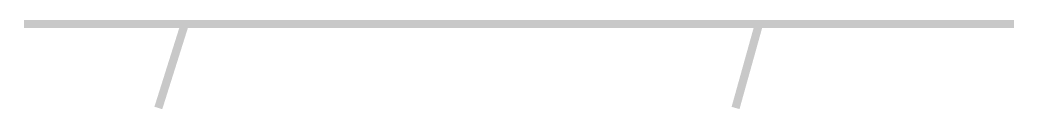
# Model space of a CAD drawing. Extents: x -0.1 to 12, y -0.1 to 1.1.
import ezdxf

# ---------------------------------------------------------------- set-up
doc = ezdxf.new("R2010")
doc.units = 0
doc.header["$MEASUREMENT"] = 0
doc.layers.get('0').update_dxf_attribs({"linetype": 'CONTINUOUS'})

msp = doc.modelspace()

# ---------------------------------------------------------------- linework, layer by layer
at = {"const_width": 0.1}
for points in [[(-0.04, 1.016), (11.996, 1.016)], [(1.915, 1.016), (1.593, -0.008)], [(8.896, 1.016), (8.611, -0.008)]]:
    msp.add_lwpolyline(points, dxfattribs=at)

doc.saveas('drawing.dxf')
